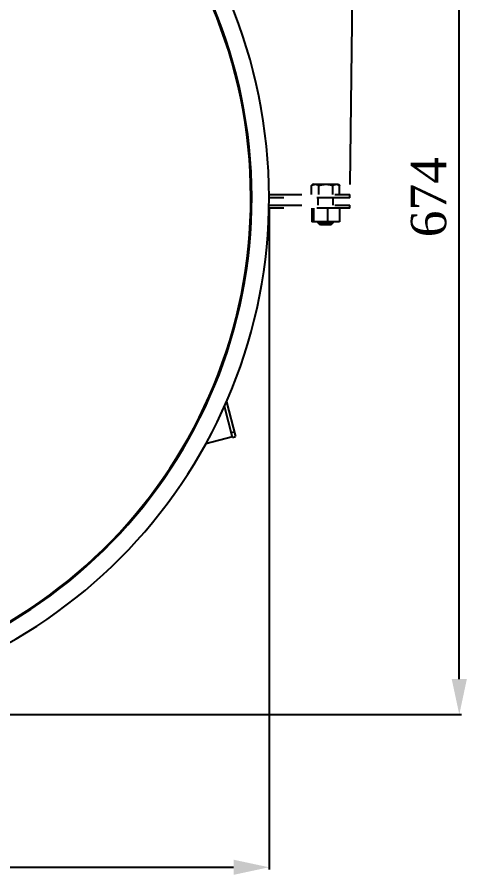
# Model space of a CAD drawing. Header units: millimetres. Extents: x 789 to 3710, y 100 to 2803.
# Drawn here: x 1664 to 1961, y 1806 to 2372 of the extents above; entities that cross this region are included whole.
import ezdxf

# ---------------------------------------------------------------- set-up
doc = ezdxf.new("R2010")
doc.units = ezdxf.units.MM
doc.header["$LTSCALE"] = 217.8
doc.header["$PDMODE"] = 3
doc.header["$PDSIZE"] = 8
doc.linetypes.add('DOT', pattern=[0.2, 0.1, -0.1])
doc.layers.get('0').update_dxf_attribs({"linetype": 'CONTINUOUS'})
doc.layers.get('Defpoints').update_dxf_attribs({"linetype": 'CONTINUOUS'})
doc.layers.add('02___PRT_ALL_AXES', color=7, linetype='CONTINUOUS')
doc.styles.get("Standard").update_dxf_attribs({"font": 'times.ttf'})
doc.dimstyles.new('DIMSTYLE_1', dxfattribs={"dimtxt": 23.333333, "dimasz": 23.333333, "dimexe": 1.5, "dimexo": 1, "dimgap": 0.875, "dimtad": 1, "dimdec": 0, "dimdsep": 46, "dimtxsty": 'Standard', "dimblk": '_FILLED', "dimblk1": '_FILLED', "dimblk2": '_FILLED', "dimcen": 0.09, "dimazin": 2, "dimtp": 0.01, "dimtm": 0.01, "dimtfac": 1, "dimtdec": 0, "dimtofl": 0, "dimtmove": 0, "dimatfit": 3, "dimldrblk": '_FILLED', "dimfxl": 0, "dimtolj": 1, "dimarcsym": 0})
doc.dimstyles.new('DIMSTYLE_2', dxfattribs={"dimtxt": 23.333333, "dimasz": 23.333333, "dimexe": 1.5, "dimexo": 1, "dimgap": 0.875, "dimtad": 1, "dimdsep": 46, "dimtxsty": 'Standard', "dimblk": '_FILLED', "dimblk1": '_FILLED', "dimblk2": '_FILLED', "dimcen": 0.09, "dimazin": 2, "dimtp": 0.01, "dimtm": 0.01, "dimtfac": 1, "dimtofl": 0, "dimtmove": 0, "dimatfit": 3, "dimldrblk": '_FILLED', "dimfxl": 0, "dimtolj": 1, "dimarcsym": 0})

# ---------------------------------------------------------------- blocks, each defined once
blk = doc.blocks.new('_FILLED')
at = {"color": 0, "linetype": 'ByBlock'}
blk.add_solid([(0, 0), (-1, 0.214), (-1, -0.214)], dxfattribs=at)
blk = doc.blocks.new('*D5')
at = {"color": 0, "linetype": 'Continuous', "lineweight": -2}
for p, q in [((827.6, 2284.67), (832.81, 2703.27)), ((856.13, 2701.48), (1865.55, 2688.91)), ((1883.56, 2261.54), (1888.9, 2690.12))]:
    blk.add_line(p, q, dxfattribs=at)
at = {"layer": 'Defpoints', "color": 0}
for p in [(1888.88, 2688.62), (827.59, 2283.67), (1883.55, 2260.54)]:
    blk.add_point(p, dxfattribs=at)
at = {"color": 0, "linetype": 'ByBlock', "lineweight": -2, "xscale": 23.3333333333, "yscale": 23.3333333333, "zscale": 23.3333333333}
for p, rotation in [((832.79, 2701.77), 179.2866506773), ((1888.88, 2688.62), 359.2866506773)]:
    blk.add_blockref('_FILLED', p, dxfattribs=dict(at, rotation=rotation))
at = {"color": 0, "insert": (1460.74, 2725.94), "char_height": 23.3333, "attachment_point": 2, "rotation": 359.2867, "line_spacing_factor": 0.9}
blk.add_mtext('\\A1;\\A1;1060', dxfattribs=at)
blk = doc.blocks.new('*D6')
at = {"color": 0, "linetype": 'Continuous', "lineweight": -2}
for p, q in [((1830.08, 2246.21), (1830.08, 1809.6)), ((1119.02, 2143.93), (1119.02, 1809.6)), ((1142.36, 1811.1), (1806.75, 1811.1))]:
    blk.add_line(p, q, dxfattribs=at)
at = {"layer": 'Defpoints', "color": 0}
for p in [(1830.08, 2247.21), (1119.02, 2144.93), (1830.08, 1811.1)]:
    blk.add_point(p, dxfattribs=at)
at = {"color": 0, "linetype": 'ByBlock', "lineweight": -2, "xscale": 23.3333333333, "yscale": 23.3333333333, "zscale": 23.3333333333, "rotation": 180}
blk.add_blockref('_FILLED', (1119.02, 1811.1), dxfattribs=at)
at = {"color": 0, "linetype": 'ByBlock', "lineweight": -2, "xscale": 23.3333333333, "yscale": 23.3333333333, "zscale": 23.3333333333}
blk.add_blockref('_FILLED', (1830.08, 1811.1), dxfattribs=at)
at = {"color": 0, "insert": (1474.4, 1843.09), "char_height": 23.3333, "attachment_point": 2, "line_spacing_factor": 0.9}
blk.add_mtext('\\A1;\\A1;710', dxfattribs=at)
blk = doc.blocks.new('*D7')
at = {"color": 0, "linetype": 'Continuous', "lineweight": -2}
for p, q in [((1499.75, 2589.87), (1957.2, 2589.87)), ((1955.7, 1935.21), (1955.7, 2566.54)), ((1554.61, 1911.88), (1957.2, 1911.88))]:
    blk.add_line(p, q, dxfattribs=at)
at = {"layer": 'Defpoints', "color": 0}
for p in [(1498.75, 2589.87), (1955.7, 2589.87), (1553.61, 1911.88)]:
    blk.add_point(p, dxfattribs=at)
at = {"color": 0, "linetype": 'ByBlock', "lineweight": -2, "xscale": 23.3333333333, "yscale": 23.3333333333, "zscale": 23.3333333333}
for p, rotation in [((1955.7, 2589.87), 90), ((1955.7, 1911.88), 270)]:
    blk.add_blockref('_FILLED', p, dxfattribs=dict(at, rotation=rotation))
at = {"color": 0, "insert": (1923.71, 2253.2), "char_height": 23.3333, "attachment_point": 2, "rotation": 90, "line_spacing_factor": 0.9}
blk.add_mtext('\\A1;\\A1;674', dxfattribs=at)

msp = doc.modelspace()

# ---------------------------------------------------------------- linework, layer by layer
at = {"color": 0, "linetype": 'DOT'}
for p, q in [((1858.2423, 2254.8742), (1858.2423, 2261.0096)), ((1859.4773, 2261.7242), (1858.361, 2261.0797)), ((1859.4773, 2261.7242), (1875.4773, 2261.7242)), ((1863.048, 2254.8742), (1863.048, 2261.0096)), ((1872.2831, 2254.8742), (1872.2831, 2261.0096)), ((1875.4773, 2261.7242), (1876.5936, 2261.0797)), ((1876.5936, 2261.0799), (1876.7124, 2261.0096)), ((1876.7124, 2254.8742), (1876.7124, 2261.0096)), ((1830.0703, 2254.8742), (1883.4773, 2254.8742)), ((1883.4773, 2252.8742), (1830.0768, 2252.8742)), ((1862.4773, 2247.8742), (1862.4773, 2252.8742)), ((1872.4773, 2247.8742), (1872.4773, 2252.8742)), ((1830.0394, 2247.8742), (1883.4773, 2247.8742)), ((1883.4773, 2245.8742), (1830.0088, 2245.8742)), ((1858.2627, 2245.8742), (1858.2627, 2236.8742)), ((1859.5058, 2245.8742), (1859.5058, 2236.8742)), ((1868.7204, 2245.8742), (1868.7204, 2236.8742)), ((1876.6919, 2245.8742), (1876.6919, 2236.8742)), ((1876.6919, 2236.8742), (1858.2627, 2236.8742)), ((1862.4773, 2236.3742), (1862.4773, 2236.8742)), ((1872.4773, 2236.3742), (1862.4773, 2236.3742)), ((1863.9773, 2234.8742), (1862.4773, 2236.3742)), ((1870.9773, 2234.8742), (1872.4773, 2236.3742)), ((1872.4773, 2236.3742), (1872.4773, 2236.8742)), ((1870.9773, 2234.8742), (1863.9773, 2234.8742))]:
    msp.add_line(p, q, dxfattribs=at)
at = {"color": 0, "linetype": 'Continuous'}
for p, q in [((1883.4773, 2252.8742), (1883.4773, 2254.8742)), ((1883.4773, 2245.8742), (1883.4773, 2247.8742)), ((1801.9819, 2118.154), (1807.973, 2095.221)), ((1806.0379, 2094.7155), (1800.6802, 2115.224)), ((1805.9583, 2095.0202), (1788.3415, 2090.4179)), ((1805.218, 2097.8538), (1807.1531, 2098.3593)), ((1806.0379, 2094.7155), (1807.973, 2095.221))]:
    msp.add_line(p, q, dxfattribs=at)
at = {"color": 0, "linetype": 'DOT'}
for points, knots in [([(1858.2423, 2261.0096), (1858.6205, 2261.2195), (1859.39, 2261.5766), (1860.2353, 2261.7242), (1860.6451, 2261.7242)], [0, 0, 0, 0, 0.51348023, 1, 1, 1, 1]), ([(1860.6451, 2261.7242), (1861.055, 2261.7242), (1861.9002, 2261.5764), (1862.6698, 2261.2195), (1863.048, 2261.0096)], [0, 0, 0, 0, 0.48652635, 1, 1, 1, 1]), ([(1863.048, 2261.0096), (1863.7982, 2261.2263), (1865.3215, 2261.5869), (1866.885, 2261.7242), (1867.6655, 2261.7242)], [0, 0, 0, 0, 0.50010448, 1, 1, 1, 1]), ([(1867.6655, 2261.7242), (1868.4461, 2261.7242), (1870.0097, 2261.5872), (1871.5328, 2261.2263), (1872.2831, 2261.0096)], [0, 0, 0, 0, 0.49989537, 1, 1, 1, 1]), ([(1872.2831, 2261.0096), (1872.6295, 2261.2182), (1873.3334, 2261.5745), (1874.1191, 2261.7242), (1874.4977, 2261.7242)], [0, 0, 0, 0, 0.51647083, 1, 1, 1, 1]), ([(1874.4977, 2261.7242), (1874.8552, 2261.7242), (1875.5952, 2261.5919), (1876.2646, 2261.2696), (1876.5936, 2261.0797)], [0, 0, 0, 0, 0.48477185, 1, 1, 1, 1])]:
    msp.add_open_spline(points, degree=3, knots=knots, dxfattribs=at)
at = {"layer": '02___PRT_ALL_AXES', "color": 0, "linetype": 'Continuous'}
for radius, start, end in [(337, 276.644197, 267.527151), (325.5847, 274, 270), (325, 274, 270)]:
    msp.add_arc((1493.0846, 2252.8742), radius, start, end, dxfattribs=at)

# ---------------------------------------------------------------- dimensions: what is measured, and where the dimension line sits
at = {"color": 0, "linetype": 'Continuous'}
for base, p1, p2, angle, text, dimstyle, picture, middle in [((1888.8778, 2688.6188), (827.5892, 2283.6715), (1883.5479, 2260.5404), 359.286651, '\\A1;1060', 'DIMSTYLE_1', '*D5', (1460.339, 2693.9545)), ((1955.6951, 2589.8742), (1553.6113, 1911.8757), (1498.7513, 2589.8742), 90, '\\A1;674', 'DIMSTYLE_2', '*D7', (1955.6951, 2253.1986))]:
    dim = msp.add_linear_dim(base=base, p1=p1, p2=p2, angle=angle, text=text, dimstyle=dimstyle, override={"dimtxsty": 'Standard'}, dxfattribs=at)
    dim.commit()
    dim.dimension.update_dxf_attribs({"geometry": picture, "text_midpoint": middle, "dimtype": 160})
dim = msp.add_linear_dim(base=(1830.0846, 1811.1038), p1=(1119.0239, 2144.9259), p2=(1830.0846, 2247.2075), text='\\A1;710', dimstyle='DIMSTYLE_2', override={"dimtxsty": 'Standard'}, dxfattribs=at)
dim.commit()
dim.dimension.update_dxf_attribs({"geometry": '*D6', "text_midpoint": (1474.397, 1811.1038), "dimtype": 160})

doc.saveas('drawing.dxf')
